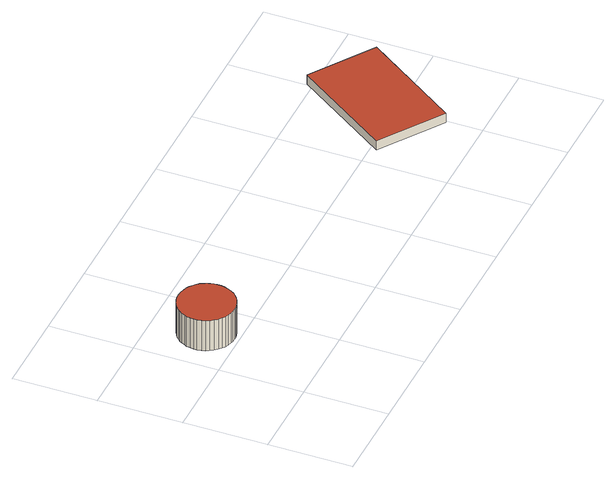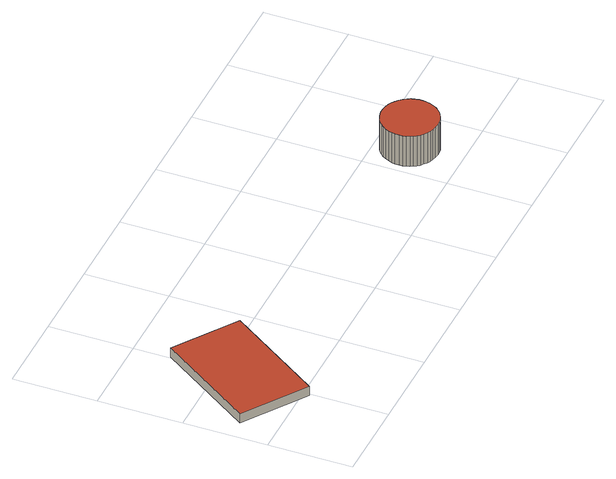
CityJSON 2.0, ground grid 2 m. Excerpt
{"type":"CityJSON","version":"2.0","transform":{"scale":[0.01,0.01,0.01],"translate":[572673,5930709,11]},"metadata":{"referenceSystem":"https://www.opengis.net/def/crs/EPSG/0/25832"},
"CityObjects":{
"building1":{"type":"Building","attributes":{"Grundfläche 2D":"6602.493035","Grundhöhe NN":"3.817"},"children":["building1-1","building1-2"]},
"building1-1":{"type":"BuildingInstallation","parents":["building1"],"geometry":[{"type":"MultiSurface","lod":"3","boundaries":[[[0,1,2,3,4,5,6,7,8,9,10,11,12,13,14,15,16,17,18,19,20,21,22,23,24,25,26,27,28,29,30,31,32,33,34,35,36,37,38,39,40,41,42,43,44,45,46,47]],[[3,2,48,49]],[[46,45,50,51]],[[47,46,51,52]],[[0,47,52,53]],[[1,0,53,54]],[[2,1,54,48]],[[4,3,49,55]],[[5,4,55,56]],[[6,5,56,57]],[[7,6,57,58]],[[8,7,58,59]],[[9,8,59,60]],[[10,9,60,61]],[[11,10,61,62]],[[12,11,62,63]],[[13,12,63,64]],[[14,13,64,65]],[[15,14,65,66]],[[16,15,66,67]],[[17,16,67,68]],[[18,17,68,69]],[[19,18,69,70]],[[20,19,70,71]],[[21,20,71,72]],[[22,21,72,73]],[[23,22,73,74]],[[24,23,74,75]],[[25,24,75,76]],[[26,25,76,77]],[[27,26,77,78]],[[28,27,78,79]],[[29,28,79,80]],[[30,29,80,81]],[[31,30,81,82]],[[32,31,82,83]],[[33,32,83,84]],[[34,33,84,85]],[[35,34,85,86]],[[36,35,86,87]],[[37,36,87,88]],[[38,37,88,89]],[[39,38,89,90]],[[40,39,90,91]],[[41,40,91,92]],[[42,41,92,93]],[[43,42,93,94]],[[44,43,94,95]],[[45,44,95,50]]],"semantics":{"surfaces":[{"type":"RoofSurface"},{"type":"WallSurface"}],"values":[0,1,1,1,1,1,1,1,1,1,1,1,1,1,1,1,1,1,1,1,1,1,1,1,1,1,1,1,1,1,1,1,1,1,1,1,1,1,1,1,1,1,1,1,1,1,1,1,1]}}]},
"building1-2":{"type":"BuildingInstallation","parents":["building1"],"geometry":[{"type":"MultiSurface","lod":"3","boundaries":[[[96,97,98,99]],[[99,98,100,101]],[[96,99,101,102]],[[97,96,102,103]],[[98,97,103,100]]],"semantics":{"surfaces":[{"type":"RoofSurface"},{"type":"WallSurface"}],"values":[0,1,1,1,1]}}]}
},
"vertices":[
[68,323,148],[62,317,148],[58,311,148],[55,304,148],[52,297,148],[50,289,148],[49,280,148],[49,271,148],[51,262,148],[53,253,148],[57,245,148],[63,237,148],[69,230,148],[76,224,148],[83,219,148],[91,215,148],[99,213,148],[107,211,148],[114,211,148],[122,211,148],[129,212,148],[137,215,148],[145,218,148],[153,223,148],[160,229,148],[167,235,148],[172,243,148],[176,252,148],[179,261,148],[181,270,148],[181,279,148],[181,287,148],[179,295,148],[176,303,148],[173,309,148],[169,316,148],[164,322,148],[158,327,148],[151,333,148],[143,337,148],[135,340,148],[126,342,148],[116,343,148],[106,343,148],[97,341,148],[89,338,148],[81,333,148],[74,329,148],[58,311,66],[55,304,66],[89,338,66],[81,333,66],[74,329,66],[68,323,66],[62,317,66],[52,297,66],[50,289,66],[49,280,66],[49,271,66],[51,262,66],[53,253,66],[57,245,66],[63,237,66],[69,230,66],[76,224,66],[83,219,66],[91,215,66],[99,213,66],[107,211,66],[114,211,66],[122,211,66],[129,212,66],[137,215,66],[145,218,66],[153,223,66],[160,229,66],[167,235,66],[172,243,66],[176,252,66],[179,261,66],[181,270,66],[181,279,66],[181,287,66],[179,295,66],[176,303,66],[173,309,66],[169,316,66],[164,322,66],[158,327,66],[151,333,66],[143,337,66],[135,340,66],[126,342,66],[116,343,66],[106,343,66],[97,341,66],
[1005,415,91],[849,186,91],[997,85,91],[1153,314,91],[997,85,66],[1153,314,66],[1005,415,66],[849,186,66]
]}
